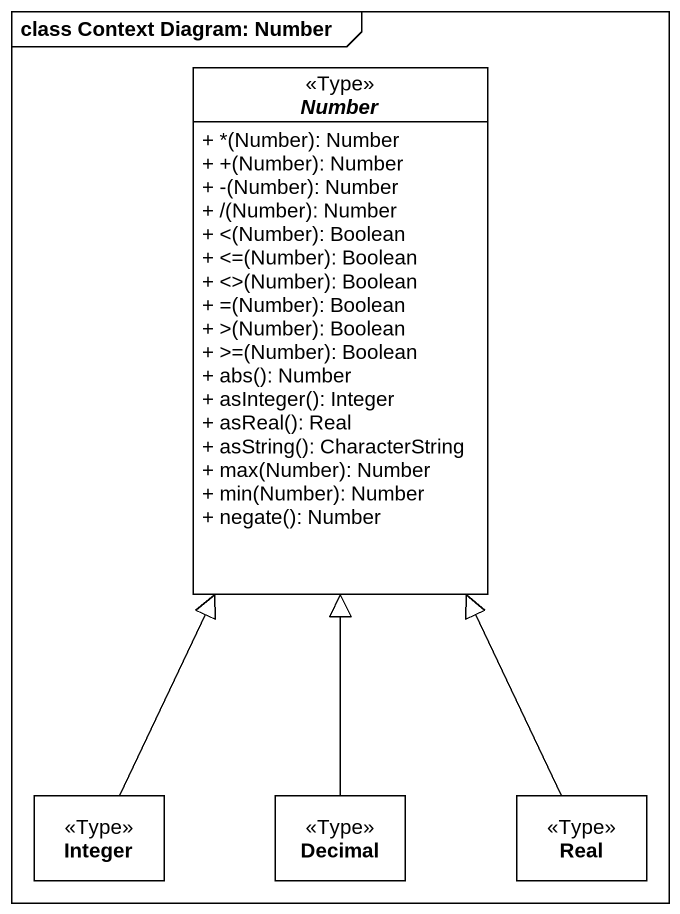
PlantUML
@startuml
mainframe class Context Diagram: Number
hide circle
hide empty members
skinparam classAttributeIconSize 0
abstract class Number <<Type>> {
  + *(Number): Number
  + +(Number): Number
  + -(Number): Number
  + /(Number): Number
  + <(Number): Boolean
  + <=(Number): Boolean
  + <>(Number): Boolean
  + =(Number): Boolean
  + >(Number): Boolean
  + >=(Number): Boolean
  + abs(): Number
  + asInteger(): Integer
  + asReal(): Real
  + asString(): CharacterString
  + max(Number): Number
  + min(Number): Number
  + negate(): Number
}
class Integer <<Type>>
class Decimal <<Type>>
class Real <<Type>>
Integer -up-|> Number
Decimal -up-|> Number
Real -up-|> Number
@enduml
